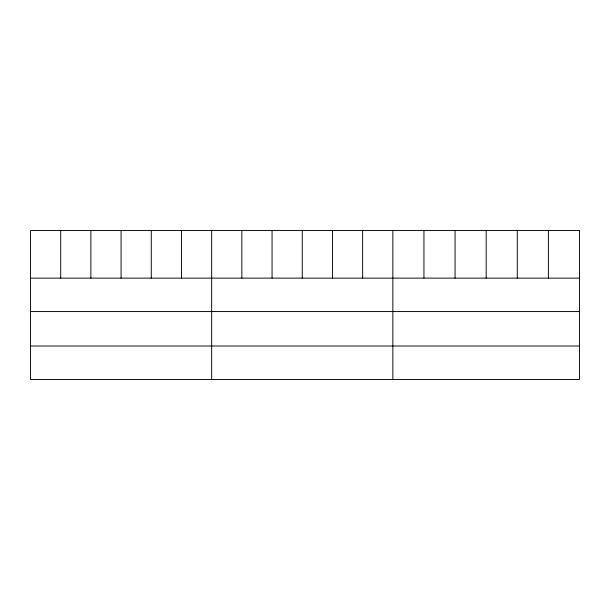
<?xml version="1.0" encoding="UTF-8"?>
<svg xmlns="http://www.w3.org/2000/svg" width="610" height="610" viewBox="0 0 610 610"><rect width="100%" height="100%" fill="white"/><g stroke="black" fill="none" stroke-linecap="round" stroke-linejoin="round"><path stroke-width="0.91" d="M30.5 278.122L579.5 278.122M30.5 311.565L579.5 311.565M30.5 346.015L579.5 346.015M548.39 230.542L548.39 278.122M517.28 230.542L517.28 278.122M486.17 230.542L486.17 278.122M455.06 230.542L455.06 278.122M423.95 230.542L423.95 278.122M392.84 230.542L392.84 379.458M362.645 230.542L362.645 278.122M332.45 230.542L332.45 278.122M302.255 230.542L302.255 278.122M272.06 230.542L272.06 278.122M241.865 230.542L241.865 278.122M211.67 230.542L211.67 379.458M181.475 230.542L181.475 278.122M151.28 230.542L151.28 278.122M121.085 230.542L121.085 278.122M90.89 230.542L90.89 278.122M60.695 230.542L60.695 278.122M579.5 230.542L30.5 230.542L30.5 379.458L579.5 379.458L579.5 230.542"/></g></svg>
